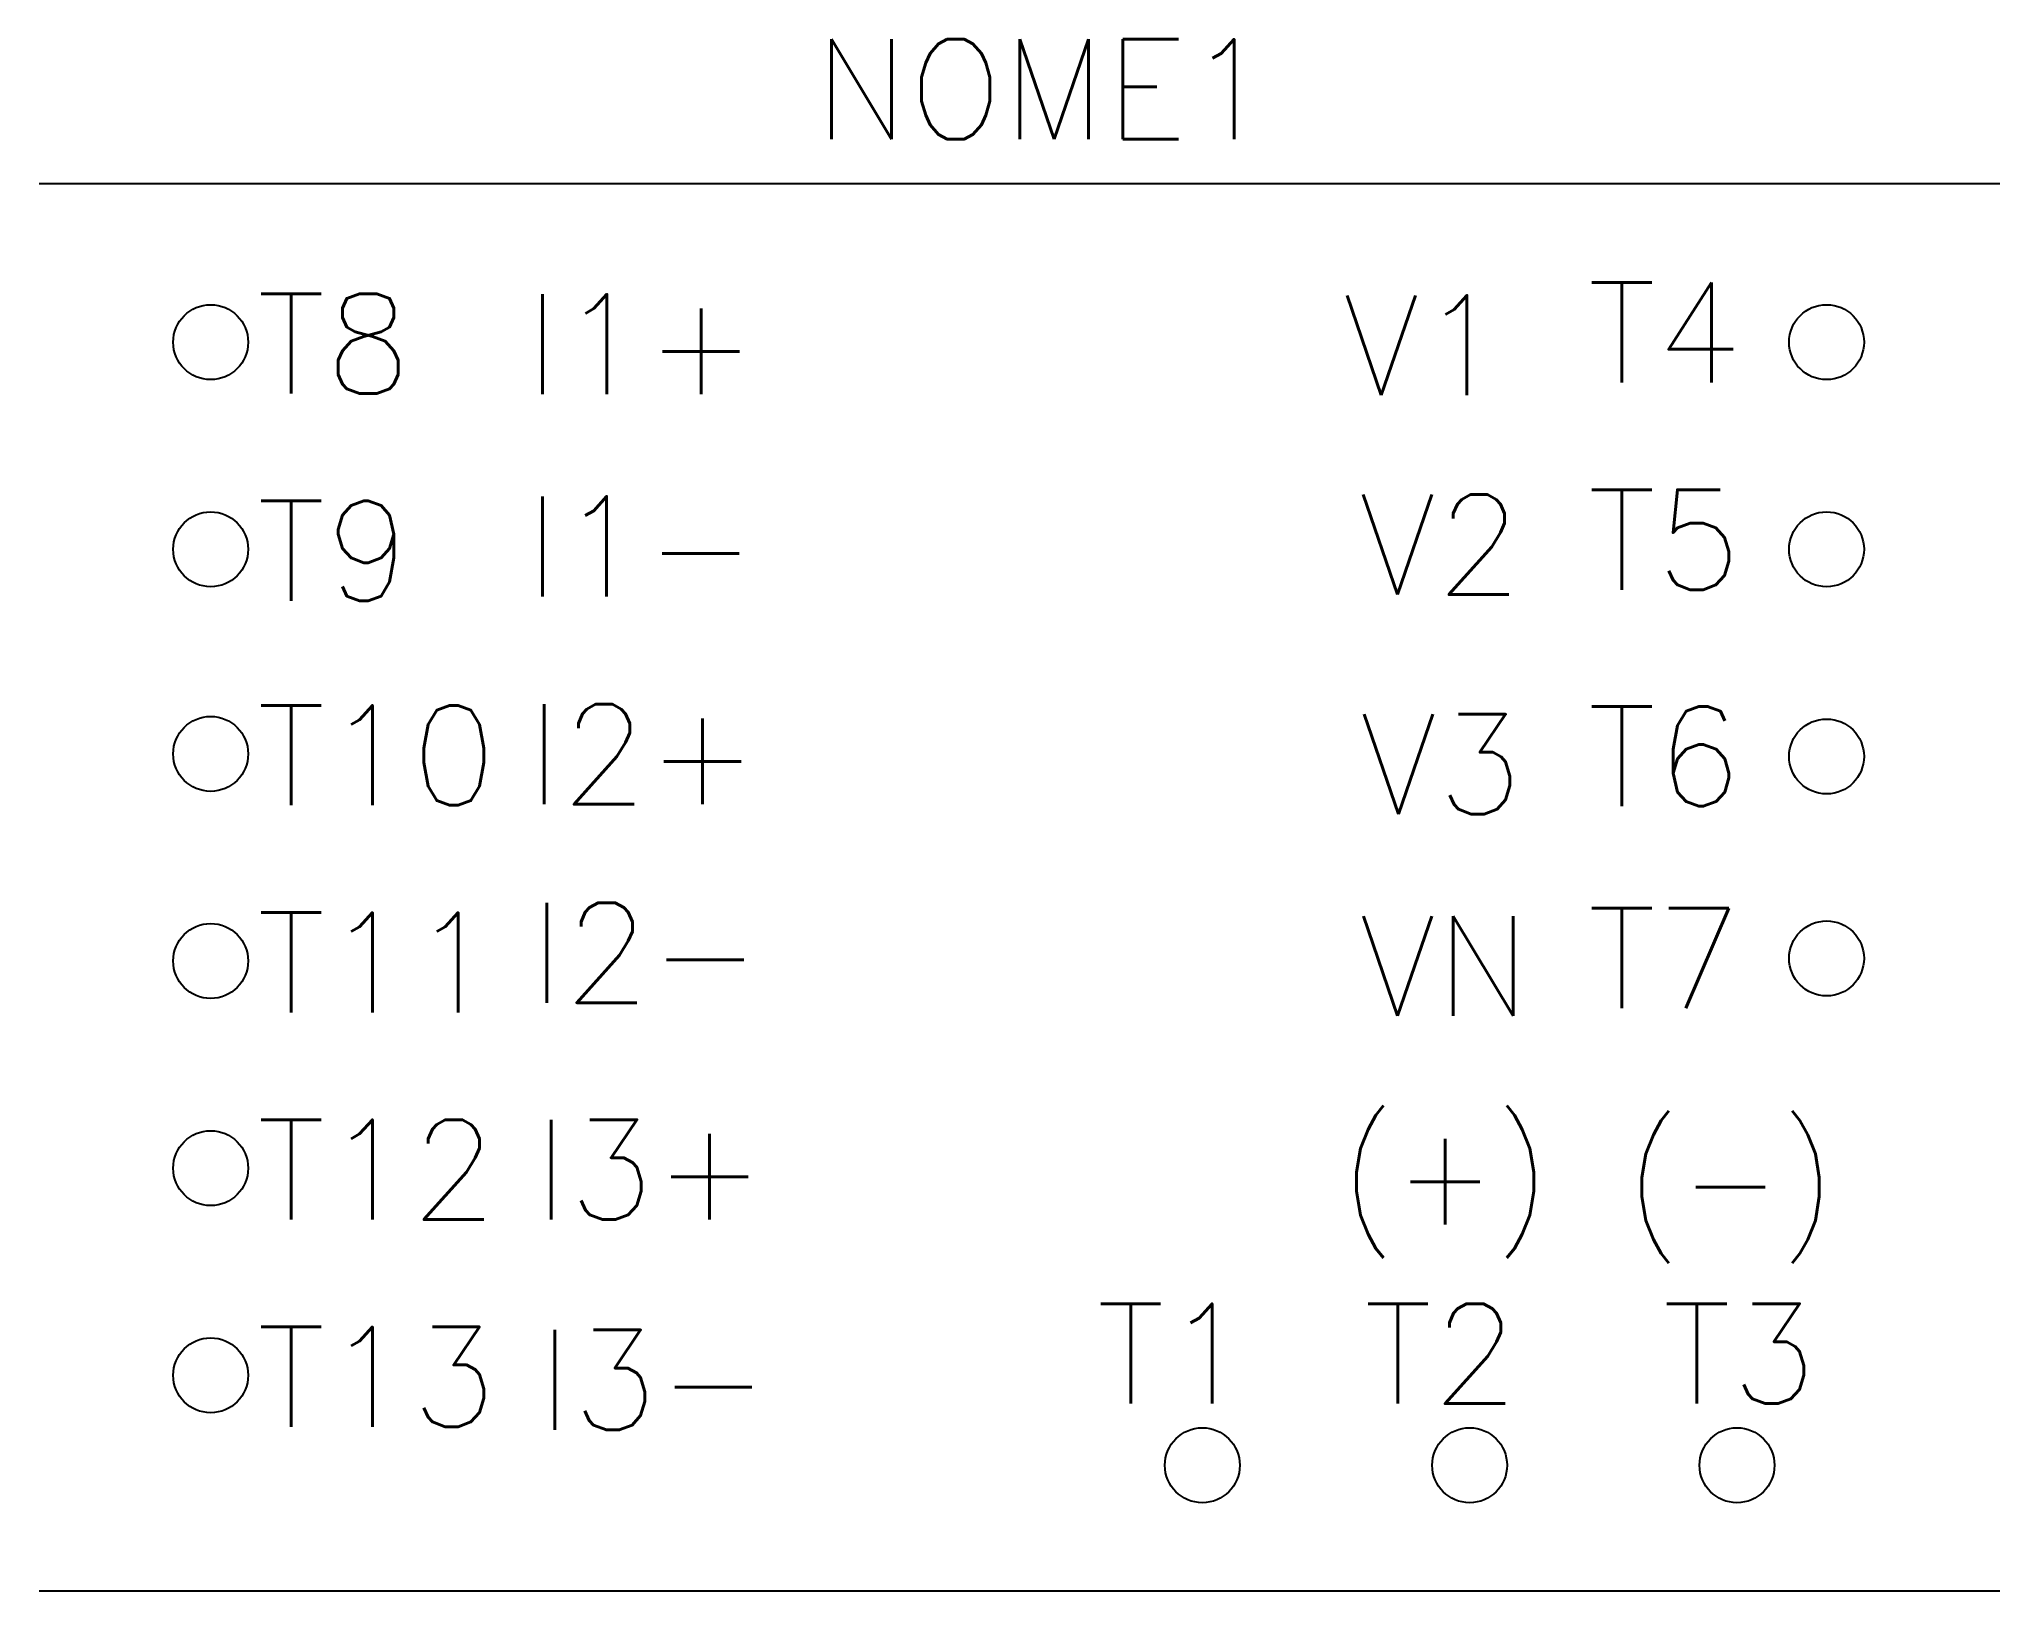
# Model space of a CAD drawing. Extents: x -9.1 to 30.2, y 52.1 to 83.1.
import ezdxf
from ezdxf.enums import TextEntityAlignment as Align

# ---------------------------------------------------------------- set-up
doc = ezdxf.new("R2010")
doc.units = 0
doc.header["$MEASUREMENT"] = 0
doc.layers.get('0').update_dxf_attribs({"linetype": 'CONTINUOUS'})
doc.styles.add('ROMANS', font='romans')

msp = doc.modelspace()

# ---------------------------------------------------------------- linework, layer by layer
for p, q in [((-9.054, 80.231), (30.194, 80.231)), ((-9.054, 52.057), (30.194, 52.057))]:
    msp.add_line(p, q)
for centre in [(-5.621, 77.057), (26.726, 77.057), (-5.621, 72.91), (-5.621, 68.814), (-5.621, 64.667), (26.726, 64.719), (-5.621, 60.519), (-5.621, 56.372), (14.23, 54.571), (19.581, 54.571), (24.933, 54.571)]:
    msp.add_circle(centre, 0.75)
at = {"color": 7}
for centre in [(26.726, 72.91), (26.726, 68.762)]:
    msp.add_circle(centre, 0.75, dxfattribs=at)

# ---------------------------------------------------------------- texts
at = {"color": 7, "linetype": 'Continuous', "style": 'ROMANS'}
for s, p in [('I1+', (2.995, 77.015)), ('V1', (18.67, 76.994)), ('I1-', (2.99, 72.968)), ('V2', (18.996, 73.005)), ('I2+', (3.025, 68.806)), ('V3', (19.015, 68.609)), ('I2-', (3.078, 64.832)), ('VN', (19.083, 64.566)), ('I3+', (3.167, 60.489)), ('I3-', (3.243, 56.279))]:
    msp.add_text(s, height=2, dxfattribs=at).set_placement(p, align=Align.MIDDLE_CENTER)
at = {"linetype": 'Continuous', "style": 'ROMANS', "width": 0.9}
for s, p in [('(+)', (17.008, 60.39)), ('(-)', (22.723, 60.284))]:
    msp.add_text(s, height=2, dxfattribs=at).set_placement(p, align=Align.MIDDLE_LEFT)
at = {"lineweight": -3, "style": 'ROMANS'}
msp.add_attdef('NOME1', text='', height=2, dxfattribs=at).set_placement((11.051, 82.123), align=Align.MIDDLE_CENTER)
at = {"color": 7, "style": 'ROMANS'}
for tag, p, s in [('T4', (21.94, 76.249), '4'), ('T8', (-4.697, 76.027), '8'), ('T9', (-4.697, 71.879), '9'), ('T5', (21.94, 72.101), ''), ('T10', (-4.697, 67.784), '10'), ('T6', (21.944, 67.764), ''), ('T11', (-4.697, 63.636), '11'), ('T7', (21.94, 63.724), '7'), ('T12', (-4.697, 59.489), '12'), ('T13', (-4.697, 55.342), '13')]:
    msp.add_attdef(tag, p, s, height=2, dxfattribs=at)
for tag, text, p in [('T1', '1', (13.653, 56.804)), ('T2', '2', (19.004, 56.804)), ('T3', '3', (24.986, 56.804))]:
    msp.add_attdef(tag, text=text, height=2, dxfattribs=at).set_placement(p, align=Align.MIDDLE_CENTER)

doc.saveas('drawing.dxf')
